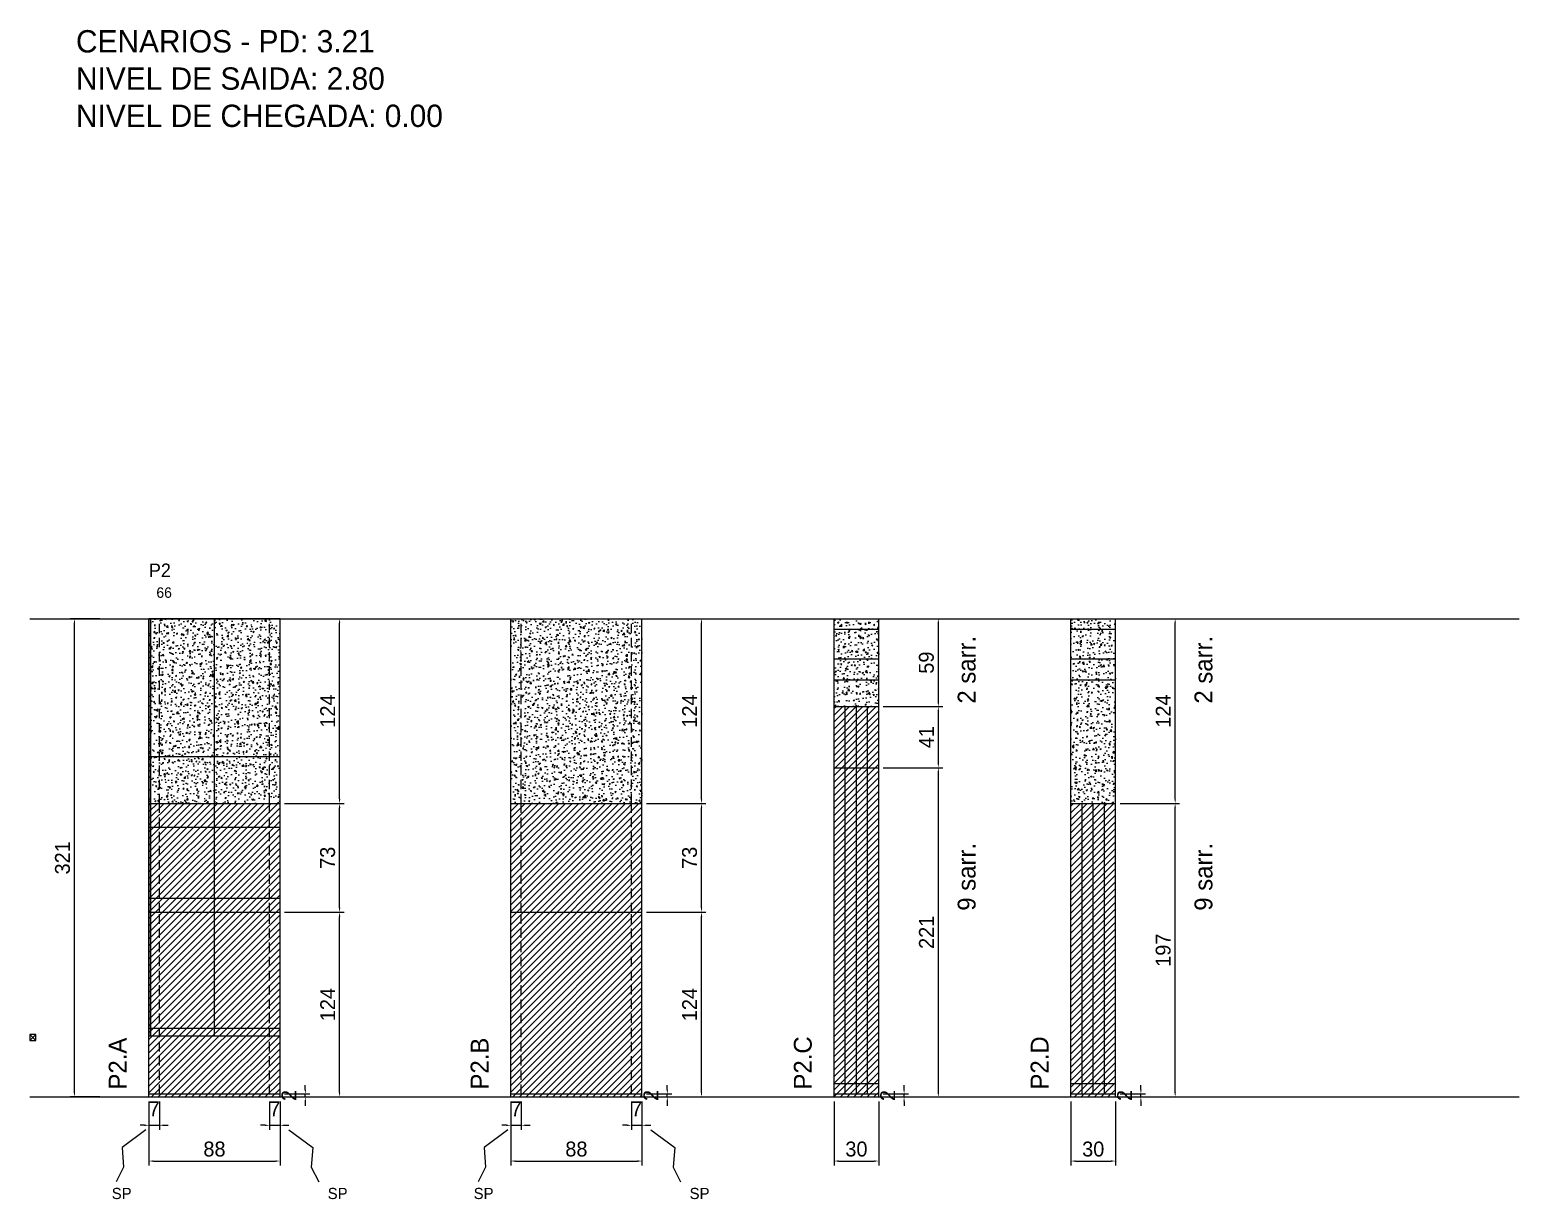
# Model space of a CAD drawing. Header units: centimetres. Extents: x -8500 to 4269, y -490 to 295.
# Drawn here: x -7000 to -6000, y -490 to 295 of the extents above; entities that cross this region are included whole.
import ezdxf

# ---------------------------------------------------------------- set-up
doc = ezdxf.new("R2010")
doc.units = ezdxf.units.CM
doc.linetypes.add('DASHED', pattern=[2, -2])
doc.linetypes.add('HIDDEN', pattern=[9.525, 6.35, -3.175])
for name, color, linetype in [('CHAPA', 140, 'Continuous'), ('COTA', 241, 'Continuous'), ('Hachura', 251, 'Continuous'), ('Madeira', 30, 'Continuous'), ('MEIO_PONT', 160, 'Continuous'), ('NOMENCLATURA', 7, 'Continuous'), ('Nível', 160, 'Continuous'), ('Painéis', 200, 'Continuous'), ('Perfil Metálico', 150, 'Continuous'), ('SARR_2.2x7', 40, 'Continuous'), ('SARRAFO DE PRESSAO', 200, 'Continuous'), ('Sarrafo de Pressão', 42, 'HIDDEN'), ('texto', 7, 'Continuous'), ('TEXTO_GERAL', 7, 'Continuous')]:
    doc.layers.add(name, color=color, linetype=linetype)
doc.dimstyles.new('PAINEL', dxfattribs={"dimtxt": 10, "dimasz": 3, "dimexe": 3, "dimexo": 3, "dimgap": 3, "dimtad": 1, "dimcen": 2.5, "dimclrd": 4, "dimclre": 4, "dimclrt": 240, "dimazin": 3, "dimtfac": 1, "dimtmove": 0, "dimatfit": 3})

# ---------------------------------------------------------------- blocks, each defined once
blk = doc.blocks.new('MULDURA')
at = {"layer": 'Paineis'}
for p, q in [((0, 0), (4, 4)), ((4, 0), (0, 4))]:
    blk.add_line(p, q, dxfattribs=at)
blk.add_lwpolyline([(0, 0), (4, 0), (4, 4), (0, 4)], close=True, dxfattribs=at)

msp = doc.modelspace()

# ---------------------------------------------------------------- hatches: boundary and pattern name
at = {"layer": 'COTA'}
h = msp.add_hatch(dxfattribs=at)
h.set_pattern_fill('AR-CONC', color=256, scale=0.05)
h.paths.add_polyline_path([(-6920, -224), (-6832, -224), (-6832, -100), (-6920, -100)])
h = msp.add_hatch(dxfattribs=at)
h.set_pattern_fill('AR-CONC', color=256, scale=0.05)
h.paths.add_polyline_path([(-6677, -224), (-6589, -224), (-6589, -100), (-6677, -100)])
h = msp.add_hatch(dxfattribs=at)
h.set_pattern_fill('AR-CONC', color=256, scale=0.05)
h.paths.add_polyline_path([(-6460, -159), (-6430, -159), (-6430, -100), (-6460, -100)])
h = msp.add_hatch(dxfattribs=at)
h.set_pattern_fill('AR-CONC', color=256, scale=0.05)
h.paths.add_polyline_path([(-6301, -224), (-6271, -224), (-6271, -100), (-6301, -100)])
at = {"layer": 'Hachura'}
h = msp.add_hatch(dxfattribs=at)
h.set_pattern_fill('ANSI31')
h.paths.add_polyline_path([(-6460, -421), (-6430, -421), (-6430, -159), (-6460, -159)])
h = msp.add_hatch(dxfattribs=at)
h.set_pattern_fill('ANSI31')
h.paths.add_polyline_path([(-6920, -421), (-6832, -421), (-6832, -224), (-6920, -224)])
h = msp.add_hatch(dxfattribs=at)
h.set_pattern_fill('ANSI31')
h.paths.add_polyline_path([(-6677, -421), (-6589, -421), (-6589, -224), (-6677, -224)])
h = msp.add_hatch(dxfattribs=at)
h.set_pattern_fill('ANSI31')
h.paths.add_polyline_path([(-6301, -421), (-6271, -421), (-6271, -224), (-6301, -224)])

# ---------------------------------------------------------------- linework, layer by layer
at = {"layer": 'CHAPA'}
msp.add_lwpolyline([(-6920, -380), (-6918.8, -380), (-6918.8, -100), (-6920, -100)], close=True, dxfattribs=at)
at = {"layer": 'COTA'}
for p, q in [((-6920, -224), (-6920, -100)), ((-6920, -100), (-6832, -100)), ((-6832, -224), (-6832, -100)), ((-6677, -224), (-6677, -100)), ((-6677, -100), (-6589, -100)), ((-6589, -224), (-6589, -100)), ((-6460, -159), (-6460, -100)), ((-6460, -100), (-6430, -100)), ((-6430, -159), (-6430, -100)), ((-6301, -224), (-6301, -100)), ((-6301, -100), (-6271, -100)), ((-6271, -224), (-6271, -100))]:
    msp.add_line(p, q, dxfattribs=at)
at = {"layer": 'COTA', "color": 4}
for points in [[(-6922, -443), (-6938, -455), (-6937, -468), (-6942, -478)], [(-6826, -443), (-6810, -455), (-6811, -468), (-6806, -478)], [(-6679, -443), (-6695, -455), (-6694, -468), (-6699, -478)], [(-6583, -443), (-6567, -455), (-6568, -468), (-6563, -478)]]:
    msp.add_lwpolyline(points, dxfattribs=at)
at = {"layer": 'Madeira'}
for points in [[(-6920, -192.4), (-6832, -192.4)], [(-6920, -287.6), (-6832, -287.6)]]:
    msp.add_lwpolyline(points, dxfattribs=at)
at = {"layer": 'MEIO_PONT'}
msp.add_lwpolyline([(-6920, -240), (-6832, -240)], dxfattribs=at)
at = {"layer": 'Nível', "linetype": 'DASHED'}
for points in [[(-7000, -100), (-6000, -100)], [(-7000, -421), (-6000, -421)]]:
    msp.add_lwpolyline(points, dxfattribs=at)
at = {"layer": 'Painéis'}
for p, q in [((-6460, -159), (-6430, -159)), ((-6460, -421), (-6460, -159)), ((-6430, -421), (-6430, -159)), ((-6460, -200), (-6430, -200)), ((-6920, -224), (-6832, -224)), ((-6920, -421), (-6920, -224)), ((-6832, -421), (-6832, -224)), ((-6677, -224), (-6589, -224)), ((-6677, -421), (-6677, -224)), ((-6589, -421), (-6589, -224)), ((-6301, -224), (-6271, -224)), ((-6301, -421), (-6301, -224)), ((-6271, -421), (-6271, -224)), ((-6920, -297), (-6832, -297)), ((-6677, -297), (-6589, -297)), ((-6920, -419), (-6832, -419)), ((-6677, -419), (-6589, -419)), ((-6460, -419), (-6430, -419)), ((-6301, -419), (-6271, -419))]:
    msp.add_line(p, q, dxfattribs=at)
msp.add_lwpolyline([(-6920, -380), (-6832, -380), (-6832, -100), (-6920, -100)], close=True, dxfattribs=at)
at = {"layer": 'Perfil Metálico'}
msp.add_line((-6876, -380), (-6876, -100), dxfattribs=at)
at = {"layer": 'SARR_2.2x7'}
for points in [[(-6460, -107), (-6430, -107)], [(-6301, -107), (-6271, -107)], [(-6460, -127), (-6430, -127)], [(-6301, -127), (-6271, -127)], [(-6460, -141), (-6430, -141)], [(-6301, -141), (-6271, -141)], [(-6452.5, -200), (-6452.5, -159)], [(-6445, -200), (-6445, -159)], [(-6437.5, -200), (-6437.5, -159)], [(-6452.5, -419), (-6452.5, -200)], [(-6445, -419), (-6445, -200)], [(-6437.5, -419), (-6437.5, -200)], [(-6293.5, -419), (-6293.5, -224)], [(-6286, -419), (-6286, -224)], [(-6278.5, -419), (-6278.5, -224)], [(-6460, -412), (-6430, -412)], [(-6301, -412), (-6271, -412)]]:
    msp.add_lwpolyline(points, dxfattribs=at)
at = {"layer": 'SARRAFO DE PRESSAO'}
msp.add_lwpolyline([(-6920, -380), (-6832, -380), (-6832, -375), (-6920, -375)], close=True, dxfattribs=at)
at = {"layer": 'Sarrafo de Pressão', "linetype": 'HIDDEN'}
for points in [[(-6913, -224), (-6913, -100)], [(-6839, -224), (-6839, -100)], [(-6670, -224), (-6670, -100)], [(-6596, -224), (-6596, -100)], [(-6913, -297), (-6913, -224)], [(-6839, -297), (-6839, -224)], [(-6670, -297), (-6670, -224)], [(-6596, -297), (-6596, -224)], [(-6913, -419), (-6913, -297)], [(-6839, -419), (-6839, -297)], [(-6670, -419), (-6670, -297)], [(-6596, -419), (-6596, -297)]]:
    msp.add_lwpolyline(points, dxfattribs=at)

# ---------------------------------------------------------------- block references
at = {"layer": 'COTA'}
msp.add_blockref('MULDURA', (-7000, -383), dxfattribs=at)

# ---------------------------------------------------------------- texts
at = {"layer": 'NOMENCLATURA'}
for s, p in [('CENARIOS - PD: 3.21', (-6969, 280)), ('NIVEL DE SAIDA: 2.80', (-6969, 255)), ('NIVEL DE CHEGADA: 0.00', (-6969, 230))]:
    msp.add_text(s, height=15, dxfattribs=at).set_placement(p)
for s, p in [('2 sarr.', (-6365, -157)), ('2 sarr.', (-6206, -157)), ('9 sarr.', (-6365, -296)), ('9 sarr.', (-6206, -296)), ('P2.A', (-6935, -416)), ('P2.B', (-6692, -416)), ('P2.C', (-6475, -416)), ('P2.D', (-6316, -416))]:
    msp.add_text(s, height=12, rotation=90, dxfattribs=at).set_placement(p)
at = {"layer": 'texto'}
msp.add_text('66', height=7, dxfattribs=at).set_placement((-6915, -86))
at = {"layer": 'texto', "color": 4, "char_height": 7.5, "attachment_point": 1}
for insert in [(-6945, -482), (-6800, -482), (-6702, -482), (-6557, -482)]:
    msp.add_mtext('SP', dxfattribs=dict(at, insert=insert))
at = {"layer": 'TEXTO_GERAL'}
msp.add_text('P2', height=9, dxfattribs=at).set_placement((-6920, -72))

# ---------------------------------------------------------------- dimensions: what is measured, and where the dimension line sits
at = {"layer": 'COTA'}
msp.add_linear_dim(base=(-6970, -421), p1=(-6950, -421), p2=(-6950, -100), angle=90, dimstyle='PAINEL', dxfattribs=at).render()
at = {"layer": 'COTA', "color": 4}
for base, p1, p2 in [((-6792, -224), (-6832, -224), (-6832, -100)), ((-6549, -224), (-6589, -224), (-6589, -100)), ((-6390, -159), (-6430, -159), (-6430, -100)), ((-6231, -224), (-6271, -224), (-6271, -100)), ((-6390, -200), (-6430, -200), (-6430, -159)), ((-6390, -421), (-6430, -421), (-6430, -200)), ((-6792, -297), (-6832, -297), (-6832, -224)), ((-6549, -297), (-6589, -297), (-6589, -224)), ((-6231, -421), (-6271, -421), (-6271, -224)), ((-6792, -421), (-6832, -421), (-6832, -297)), ((-6549, -421), (-6589, -421), (-6589, -297)), ((-6815, -421), (-6832, -421), (-6832, -419)), ((-6572, -421), (-6589, -421), (-6589, -419)), ((-6413, -421), (-6430, -421), (-6430, -419)), ((-6254, -421), (-6271, -421), (-6271, -419))]:
    msp.add_linear_dim(base=base, p1=p1, p2=p2, angle=90, dimstyle='PAINEL', dxfattribs=at).render()
for base, p1, p2 in [((-6920, -440), (-6920, -421), (-6913, -421)), ((-6920, -464), (-6920, -421), (-6832, -421)), ((-6839, -440), (-6839, -421), (-6832, -421)), ((-6677, -440), (-6677, -421), (-6670, -421)), ((-6677, -464), (-6677, -421), (-6589, -421)), ((-6596, -440), (-6596, -421), (-6589, -421)), ((-6460, -464), (-6460, -421), (-6430, -421)), ((-6301, -464), (-6301, -421), (-6271, -421))]:
    msp.add_linear_dim(base=base, p1=p1, p2=p2, dimstyle='PAINEL', dxfattribs=at).render()

doc.saveas('drawing.dxf')
